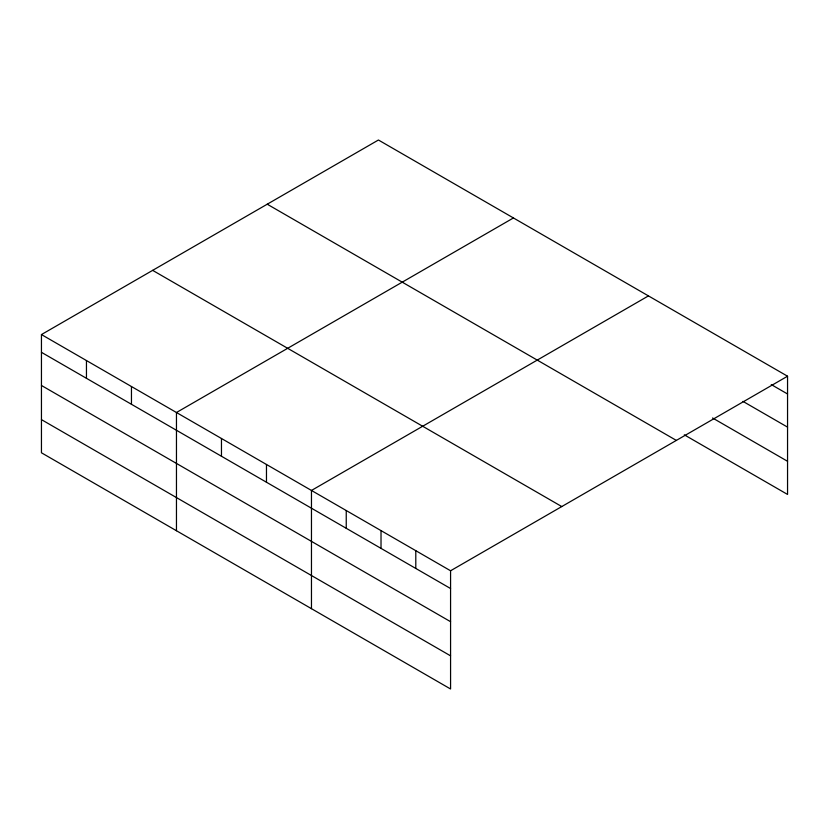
<?xml version="1.0" encoding="UTF-8"?>
<svg xmlns="http://www.w3.org/2000/svg" width="829" height="829" viewBox="0 0 829 829"><rect width="100%" height="100%" fill="white"/><g stroke="black" fill="none" stroke-linecap="round" stroke-linejoin="round"><path stroke-width="1.24" d="M450.572 621.688L450.572 570.766L41.45 334.564L41.45 452.789L450.572 688.992L450.572 621.688L41.45 385.475M684.308 434.831L787.55 494.436L787.55 376.211L378.428 140.008L41.45 334.564M513.441 217.954L176.463 412.51L176.463 530.736M648.444 295.901L311.466 490.457L311.466 608.683M450.572 570.766L787.55 376.211M771.25 384.573L787.55 393.982M742.991 401.402L787.55 427.132M712.567 417.992L787.55 461.287M267.228 204.214L676.35 440.417M152.65 270.358L561.772 506.56M41.45 352.325L450.572 588.528M41.45 419.629L450.572 655.843M415.795 550.684L415.795 568.456M381.019 530.612L381.019 548.373M346.242 510.529L346.242 528.301M266.472 464.478L266.472 482.24M221.467 438.489L221.467 456.261M131.459 386.532L131.459 404.293M86.454 360.542L86.454 378.314"/></g></svg>
